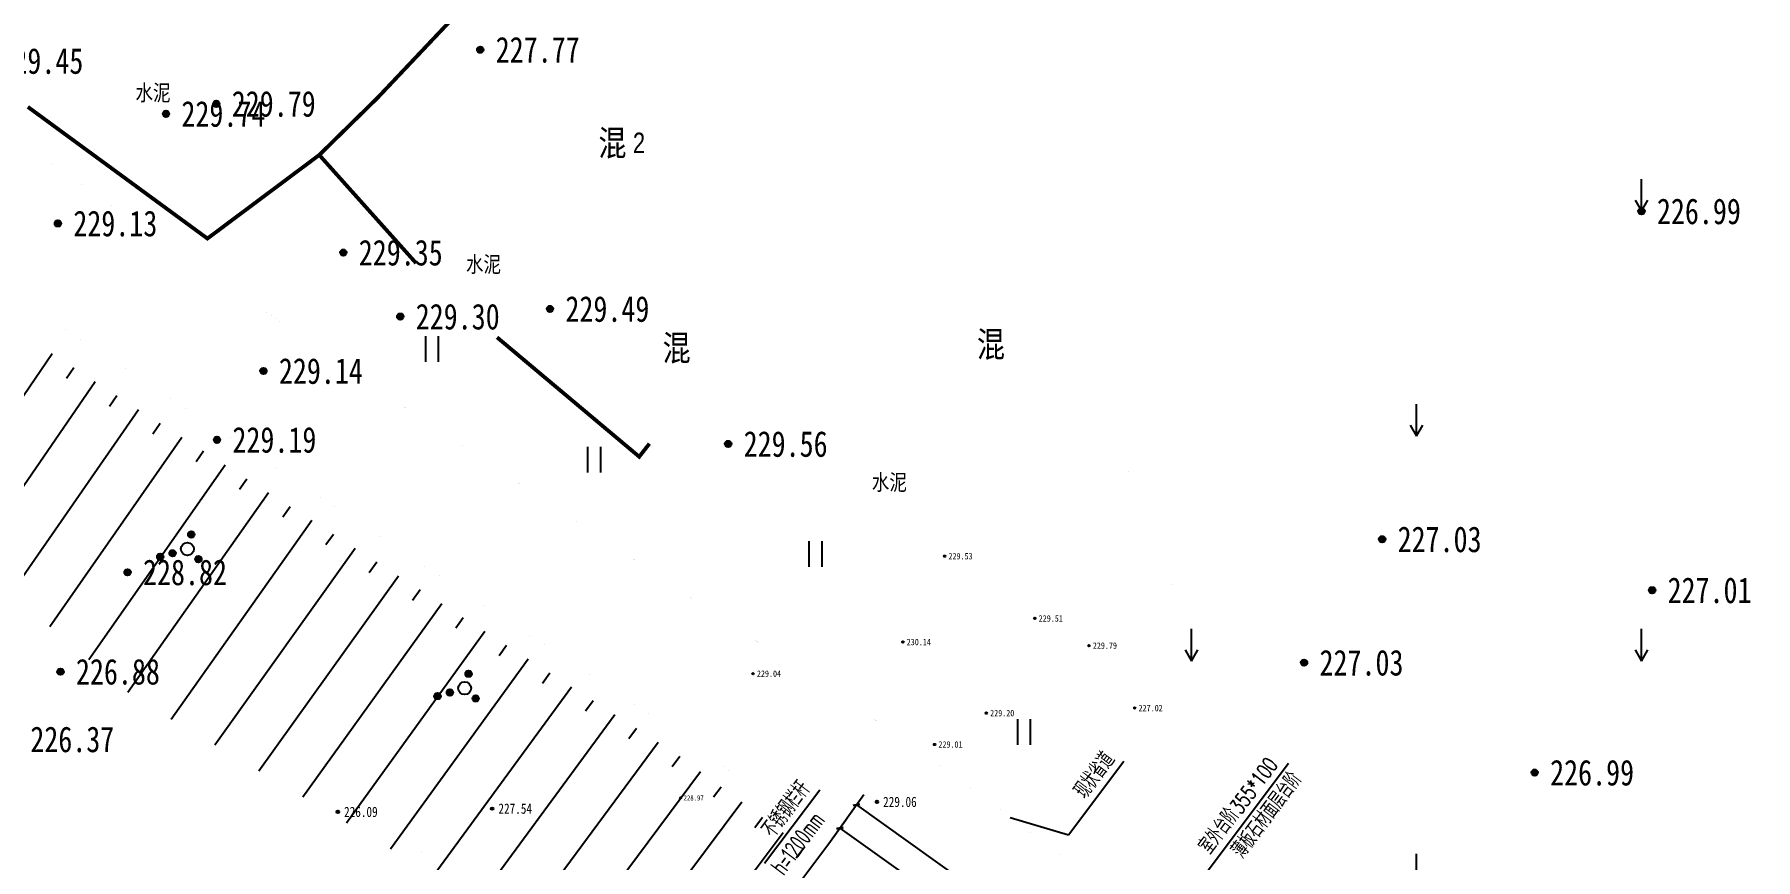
# Model space of a CAD drawing. Header units: millimetres. Extents: x -725 to 2274960, y -506 to 2980382.
# Drawn here: x 560433.8 to 560500.7, y 2885591.5 to 2885623.6 of the extents above; entities that cross this region are included whole.
import ezdxf
from ezdxf.enums import TextEntityAlignment as Align

# ---------------------------------------------------------------- set-up
doc = ezdxf.new("R2010")
doc.units = ezdxf.units.MM
doc.header["$LTSCALE"] = 1000
doc.linetypes.add('X3', pattern=[5, 4, -1])
doc.linetypes.add('X4', pattern=[1.6, 0, -1.6])
for name, color, linetype in [('assist', 8, 'Continuous'), ('DIM_LEAD', 3, 'Continuous'), ('DLSS', 8, 'Continuous'), ('DMTZ', 8, 'Continuous'), ('GCD', 8, 'Continuous'), ('JMD', 8, 'Continuous'), ('PUB_DIM', 3, 'Continuous'), ('TWT_DIM', 3, 'Continuous'), ('YHJ_剖面_梁板', 4, 'Continuous'), ('ZBTZ', 8, 'Continuous')]:
    doc.layers.add(name, color=color, linetype=linetype)
doc.styles.add('_TCH_DIM', font='SIMPLEX', dxfattribs={"bigfont": 'GBCBIG'})
doc.styles.add('_TCH_DIM_T3', font='SIMPLEX', dxfattribs={"width": 0.705882, "bigfont": 'GBCBIG'})
doc.styles.add('TSSD_Rein', font='tssdeng.shx', dxfattribs={"width": 0.7, "bigfont": 'hztxt.shx'})
doc.styles.add('等线体', font='simhei.ttf')
doc.styles.add('细等线体', font='', dxfattribs={"width": 0.8})
doc.styles.get('细等线体').set_extended_font_data('FZXiDengXian-Z06S')
doc.linetypes.add('10422', pattern='A,0.75,[150,AAA.SHX,S=0.5,R=0,X=0,Y=0.5],1.5,[149,AAA.SHX,S=0.15,R=0,X=0,Y=0.4],0.75', length=3)
doc.linetypes.add('1161', pattern='A,0,[149,AAA.SHX,S=0.15,R=0,X=0,Y=0],-1.6', length=1.6)
doc.linetypes.add('443', pattern='A,5,[169,AAA.SHX,S=0.83,R=0,X=0,Y=0],5', length=10)
doc.linetypes.add('444', pattern='A,4.5,[145,AAA.SHX,S=1,R=0,X=0,Y=1],4.5,-0.5,[146,AAA.SHX,S=1,R=0,X=0,Y=0],-0.5', length=10)
doc.dimstyles.new('_TWT_ARCH_M_M&&0', dxfattribs={"dimtxt": 0.595, "dimasz": 0.2, "dimexe": 0.5, "dimexo": 0.6, "dimgap": 0.2525, "dimtad": 1, "dimdec": 0, "dimlfac": 1000, "dimzin": 0, "dimdsep": 46, "dimtxsty": '_TCH_DIM_T3', "dimblk": 'ARCHTICK', "dimcen": 0.09, "dimclrt": 7, "dimazin": 2, "dimtfac": 1, "dimtdec": 0, "dimtix": 1, "dimtmove": 2, "dimatfit": 3, "dimfxl": 75, "dimtolj": 1, "dimtzin": 0, "dimarcsym": 0})

# ---------------------------------------------------------------- blocks, each defined once
blk = doc.blocks.new('gc120')
for p, q in [((0, 0), (0, 2.5)), ((-0.5, 0.87), (0, 0)), ((0, 0), (0.5, 0.87))]:
    blk.add_line(p, q)
blk = doc.blocks.new('*U36')
at = {"linetype": 'Continuous'}
for points in [[(-0.25, 2.2), (-0.24, 2.12), (-0.24, 2.28)], [(-0.24, 2.28), (-0.2, 2.05), (-0.2, 2.35)], [(-0.2, 2.05), (-0.24, 2.28), (-0.24, 2.12)], [(-0.2, 2.35), (-0.15, 2), (-0.15, 2.4)], [(-0.15, 2), (-0.2, 2.35), (-0.2, 2.05)], [(-0.15, 2.4), (-0.08, 1.96), (-0.08, 2.44)], [(-0.08, 1.96), (-0.15, 2.4), (-0.15, 2)], [(-0.08, 2.44), (0, 1.95), (0, 2.45)], [(0, 1.95), (-0.08, 2.44), (-0.08, 1.96)], [(0, 2.45), (0.08, 1.96), (0.08, 2.44)], [(0.08, 1.96), (0, 2.45), (0, 1.95)], [(0.08, 2.44), (0.15, 2), (0.15, 2.4)], [(0.15, 2), (0.08, 2.44), (0.08, 1.96)], [(0.15, 2.4), (0.2, 2.05), (0.2, 2.35)], [(0.2, 2.05), (0.15, 2.4), (0.15, 2)], [(0.2, 2.35), (0.24, 2.12), (0.24, 2.28)], [(0.24, 2.12), (0.2, 2.35), (0.2, 2.05)], [(0.25, 2.2), (0.24, 2.28), (0.24, 2.12)]]:
    blk.add_solid(points, dxfattribs=at)
blk = doc.blocks.new('*U35')
at = {"linetype": 'Continuous'}
for points in [[(-0.24, 1.28), (-0.2, 1.05), (-0.2, 1.35)], [(-0.2, 1.35), (-0.15, 1), (-0.15, 1.4)], [(-0.15, 1), (-0.2, 1.35), (-0.2, 1.05)], [(-0.15, 1.4), (-0.08, 0.96), (-0.08, 1.44)], [(-0.08, 0.96), (-0.15, 1.4), (-0.15, 1)], [(-0.08, 1.44), (0, 0.95), (0, 1.45)], [(0, 0.95), (-0.08, 1.44), (-0.08, 0.96)], [(0, 1.45), (0.08, 0.96), (0.08, 1.44)], [(0.08, 0.96), (0, 1.45), (0, 0.95)], [(0.08, 1.44), (0.15, 1), (0.15, 1.4)], [(0.15, 1), (0.08, 1.44), (0.08, 0.96)], [(0.15, 1.4), (0.2, 1.05), (0.2, 1.35)], [(0.2, 1.05), (0.15, 1.4), (0.15, 1)], [(0.2, 1.35), (0.24, 1.12), (0.24, 1.28)], [(0.24, 1.12), (0.2, 1.35), (0.2, 1.05)], [(-0.25, 1.2), (-0.24, 1.12), (-0.24, 1.28)], [(-0.2, 1.05), (-0.24, 1.28), (-0.24, 1.12)], [(0.25, 1.2), (0.24, 1.28), (0.24, 1.12)]]:
    blk.add_solid(points, dxfattribs=at)
blk = doc.blocks.new('*U34')
at = {"linetype": 'Continuous'}
for points in [[(-1.25, -0.6), (-1.24, -0.68), (-1.24, -0.52)], [(-1.24, -0.52), (-1.2, -0.75), (-1.2, -0.45)], [(-1.2, -0.75), (-1.24, -0.52), (-1.24, -0.68)], [(-1.2, -0.45), (-1.15, -0.8), (-1.15, -0.4)], [(-1.15, -0.8), (-1.2, -0.45), (-1.2, -0.75)], [(-1.15, -0.4), (-1.08, -0.84), (-1.08, -0.36)], [(-1.08, -0.84), (-1.15, -0.4), (-1.15, -0.8)], [(-1.08, -0.36), (-1, -0.85), (-1, -0.35)], [(-1, -0.85), (-1.08, -0.36), (-1.08, -0.84)], [(-1, -0.35), (-0.92, -0.84), (-0.92, -0.36)], [(-0.92, -0.84), (-1, -0.35), (-1, -0.85)], [(-0.92, -0.36), (-0.85, -0.8), (-0.85, -0.4)], [(-0.85, -0.8), (-0.92, -0.36), (-0.92, -0.84)], [(-0.85, -0.4), (-0.8, -0.75), (-0.8, -0.45)], [(-0.8, -0.75), (-0.85, -0.4), (-0.85, -0.8)], [(-0.8, -0.45), (-0.76, -0.68), (-0.76, -0.52)], [(-0.76, -0.68), (-0.8, -0.45), (-0.8, -0.75)], [(-0.75, -0.6), (-0.76, -0.52), (-0.76, -0.68)]]:
    blk.add_solid(points, dxfattribs=at)
blk = doc.blocks.new('*U33')
at = {"linetype": 'Continuous'}
for points in [[(0.75, -0.6), (0.76, -0.68), (0.76, -0.52)], [(0.76, -0.52), (0.8, -0.75), (0.8, -0.45)], [(0.8, -0.75), (0.76, -0.52), (0.76, -0.68)], [(0.8, -0.45), (0.85, -0.8), (0.85, -0.4)], [(0.85, -0.8), (0.8, -0.45), (0.8, -0.75)], [(0.85, -0.4), (0.92, -0.84), (0.92, -0.36)], [(0.92, -0.84), (0.85, -0.4), (0.85, -0.8)], [(0.92, -0.36), (1, -0.85), (1, -0.35)], [(1, -0.85), (0.92, -0.36), (0.92, -0.84)], [(1, -0.35), (1.08, -0.84), (1.08, -0.36)], [(1.08, -0.84), (1, -0.35), (1, -0.85)], [(1.08, -0.36), (1.15, -0.8), (1.15, -0.4)], [(1.15, -0.8), (1.08, -0.36), (1.08, -0.84)], [(1.15, -0.4), (1.2, -0.75), (1.2, -0.45)], [(1.2, -0.75), (1.15, -0.4), (1.15, -0.8)], [(1.2, -0.45), (1.24, -0.68), (1.24, -0.52)], [(1.24, -0.68), (1.2, -0.45), (1.2, -0.75)], [(1.25, -0.6), (1.24, -0.52), (1.24, -0.68)]]:
    blk.add_solid(points, dxfattribs=at)
blk = doc.blocks.new('gc160')
for centre, radius in [((0, 2.2), 0.25), ((0, 1.2), 0.25), ((0, 0), 0.5), ((-1, -0.6), 0.25), ((1, -0.6), 0.25)]:
    blk.add_circle(centre, radius)
at = {"linetype": 'Continuous'}
for name in ['*U36', '*U35', '*U34', '*U33']:
    blk.add_blockref(name, (0, 0), dxfattribs=at)
blk = doc.blocks.new('gc121')
for p, q in [((-0.5, 0), (-0.5, 2)), ((0.5, 0), (0.5, 2))]:
    blk.add_line(p, q)
blk = doc.blocks.new('gc200')
h = blk.add_hatch(color=256)
edge = h.paths.add_edge_path()
edge.add_arc((0, 0), 0.25, 0, 360)
blk.add_circle((0, 0), 0.25)
blk = doc.blocks.new('_ArchTick')
at = {"color": 0, "linetype": 'ByBlock', "const_width": 0.4}
blk.add_lwpolyline([(-0.5, -0.5), (0.5, 0.5)], dxfattribs=at)
blk = doc.blocks.new('*D458')
at = {"layer": 'Defpoints', "color": 0, "linetype": 'Continuous', "transparency": 16777216}
for p in [(560464.349, 2885591.671), (560475.891, 2885585.058), (560475.117, 2885583.975)]:
    blk.add_point(p, dxfattribs=at)
at = {"layer": 'TWT_DIM', "color": 0, "linetype": 'Continuous', "lineweight": -2, "transparency": 16777216}
for p, q in [((560464.698, 2885592.159), (560465.414, 2885593.161)), ((560465.123, 2885592.754), (560475.891, 2885585.058)), ((560475.466, 2885584.463), (560476.182, 2885585.465))]:
    blk.add_line(p, q, dxfattribs=at)
at = {"layer": 'TWT_DIM', "color": 0, "linetype": 'Continuous', "lineweight": -2, "transparency": 16777216, "xscale": 0.2, "yscale": 0.2, "zscale": 0.2}
for p, rotation in [((560465.123, 2885592.754), 144.44376881384), ((560475.891, 2885585.058), 324.4437688138401)]:
    blk.add_blockref('_ArchTick', p, dxfattribs=dict(at, rotation=rotation))
at = {"layer": 'TWT_DIM', "color": 7, "linetype": 'Continuous', "transparency": 16777216, "insert": (560470.827, 2885589.354), "char_height": 0.595, "attachment_point": 5, "rotation": 324.44377, "style": '_TCH_DIM_T3'}
blk.add_mtext('\\A1;13200', dxfattribs=at)
blk = doc.blocks.new('*D460')
at = {"layer": 'Defpoints', "color": 0, "linetype": 'Continuous', "transparency": 16777216}
for p in [(560464.349, 2885591.671), (560479.394, 2885583.919), (560477.974, 2885581.932)]:
    blk.add_point(p, dxfattribs=at)
at = {"layer": 'TWT_DIM', "color": 0, "linetype": 'Continuous', "lineweight": -2, "transparency": 16777216}
for p, q in [((560464.698, 2885592.159), (560466.06, 2885594.064)), ((560465.769, 2885593.658), (560479.394, 2885583.919)), ((560478.323, 2885582.421), (560479.685, 2885584.326))]:
    blk.add_line(p, q, dxfattribs=at)
at = {"layer": 'TWT_DIM', "color": 0, "linetype": 'Continuous', "lineweight": -2, "transparency": 16777216, "xscale": 0.2, "yscale": 0.2, "zscale": 0.2}
for p, rotation in [((560465.769, 2885593.658), 144.4437688121409), ((560479.394, 2885583.919), 324.4437688121408)]:
    blk.add_blockref('_ArchTick', p, dxfattribs=dict(at, rotation=rotation))
at = {"layer": 'TWT_DIM', "color": 7, "linetype": 'Continuous', "transparency": 16777216, "insert": (560472.901, 2885589.236), "char_height": 0.595, "attachment_point": 5, "rotation": 324.44377, "style": '_TCH_DIM_T3'}
blk.add_mtext('\\A1;16700', dxfattribs=at)

msp = doc.modelspace()

# ---------------------------------------------------------------- linework, layer by layer
at = {"layer": 'assist', "linetype": 'Continuous', "const_width": 0.00000222, "flags": 128}
msp.add_lwpolyline([(560422.729, 2885618.7947), (560436.8254, 2885609.6889), (560458.8227, 2885595.594), (560477.608, 2885581.7345), (560486.6463, 2885574.9887), (560501.4833, 2885561.9574), (560509.7471, 2885554.6603), (560504.4053, 2885549.308), (560498.293, 2885554.0558), (560480.9079, 2885571.1457), (560459.6912, 2885584.8182), (560437.6658, 2885597.8396), (560419.2278, 2885613.3274)], close=True, dxfattribs=at)
msp.add_lwpolyline([(560422.729, 2885618.7947), (560436.8254, 2885609.6889), (560458.8227, 2885595.594), (560477.608, 2885581.7345), (560486.6463, 2885574.9887), (560501.4833, 2885561.9574), (560509.7471, 2885554.6603), (560504.4053, 2885549.308), (560498.293, 2885554.0558), (560480.9079, 2885571.1457), (560459.6912, 2885584.8182), (560437.6658, 2885597.8396), (560419.2278, 2885613.3274)], close=True, dxfattribs=at)
at = {"layer": 'DIM_LEAD'}
for p, q in [((560474.0182, 2885592.489), (560476.1667, 2885595.3515)), ((560462.1917, 2885591.3836), (560464.3402, 2885594.2462)), ((560471.7412, 2885593.1702), (560474.0182, 2885592.489))]:
    msp.add_line(p, q, dxfattribs=at)
at = {"layer": 'DLSS', "linetype": 'X3', "const_width": 0.0001, "flags": 128}
for points, elevation in [([(560602.7051, 2885498.5574), (560587.9401, 2885503.5184), (560577.2169, 2885507.2568), (560567.1558, 2885512.0239), (560553.8781, 2885519.2211), (560538.0305, 2885531.2246), (560524.6792, 2885542.6793), (560513.0957, 2885552.6893), (560495.4796, 2885568.2188), (560484.0251, 2885577.9468), (560458.6705, 2885596.5553), (560431.8988, 2885614.212), (560412.7416, 2885627.4434), (560396.9685, 2885635.5986), (560390.6671, 2885639.1491)], 222.1495), ([(560412.158, 2885633.289), (560418.9093, 2885629.2711), (560425.987, 2885624.5234), (560438.1994, 2885616.0126), (560446.8462, 2885610.0254), (560461.2674, 2885600.435), (560468.4164, 2885595.6736), (560482.6738, 2885585.0549), (560495.5396, 2885574.2139), (560510.3611, 2885561.808), (560525.307, 2885548.57), (560534.2104, 2885540.6416), (560541.3275, 2885534.5549), (560549.242, 2885528.2381), (560556.1877, 2885523.4429), (560565.2041, 2885518.4674), (560574.7122, 2885513.6644), (560583.2466, 2885510.3415), (560592.3922, 2885506.7754), (560600.8898, 2885504.2336), (560604.4755, 2885502.9819)], 222.9981)]:
    msp.add_lwpolyline(points, dxfattribs=dict(at, elevation=elevation))
at = {"layer": 'DLSS', "color": 4, "const_width": 0.0001, "flags": 128}
for points, elevation in [([(560602.7051, 2885498.5574), (560587.9401, 2885503.5184), (560577.2169, 2885507.2568), (560567.1558, 2885512.0239), (560553.8781, 2885519.2211), (560538.0305, 2885531.2246), (560524.6792, 2885542.6793), (560513.0957, 2885552.6893), (560495.4796, 2885568.2188), (560484.0251, 2885577.9468), (560458.6705, 2885596.5553), (560431.8988, 2885614.212), (560412.7416, 2885627.4434), (560396.9685, 2885635.5986), (560390.6671, 2885639.1491)], 222.1495), ([(560412.158, 2885633.289), (560418.9093, 2885629.2711), (560425.987, 2885624.5234), (560438.1994, 2885616.0126), (560446.8462, 2885610.0254), (560461.2674, 2885600.435), (560468.4164, 2885595.6736), (560482.6738, 2885585.0549), (560495.5396, 2885574.2139), (560510.3611, 2885561.808), (560525.307, 2885548.57), (560534.2104, 2885540.6416), (560541.3275, 2885534.5549), (560549.242, 2885528.2381), (560556.1877, 2885523.4429), (560565.2041, 2885518.4674), (560574.7122, 2885513.6644), (560583.2466, 2885510.3415), (560592.3922, 2885506.7754), (560600.8898, 2885504.2336), (560604.4755, 2885502.9819)], 222.9981)]:
    msp.add_lwpolyline(points, dxfattribs=dict(at, elevation=elevation))
at = {"layer": 'DMTZ', "linetype": 'Continuous'}
for p, q in [((560434.4888, 2885611.1982, 222.9543), (560429.8503, 2885604.4046, 222.9543)), ((560434.4888, 2885611.1982, 222.9543), (560429.8503, 2885604.4046, 222.9543)), ((560435.3288, 2885610.6556, 222.9543), (560435.0462, 2885610.2432, 222.9543)), ((560435.3288, 2885610.6556, 222.9543), (560435.0462, 2885610.2432, 222.9543)), ((560436.1688, 2885610.113, 222.9543), (560431.3678, 2885603.13, 222.9543)), ((560436.1688, 2885610.113, 222.9543), (560431.3678, 2885603.13, 222.9543)), ((560437.0092, 2885609.5711, 222.9543), (560436.7253, 2885609.1595, 222.9543)), ((560437.0092, 2885609.5711, 222.9543), (560436.7253, 2885609.1595, 222.9543)), ((560437.8512, 2885609.0316, 222.9543), (560432.8852, 2885601.8553, 222.9543)), ((560437.8512, 2885609.0316, 222.9543), (560432.8852, 2885601.8553, 222.9543)), ((560438.6932, 2885608.4921, 222.9543), (560438.4081, 2885608.0813, 222.9543)), ((560438.6932, 2885608.4921, 222.9543), (560438.4081, 2885608.0813, 222.9543)), ((560439.5352, 2885607.9526, 222.9543), (560434.4027, 2885600.5806, 222.9543)), ((560439.5352, 2885607.9526, 222.9543), (560434.4027, 2885600.5806, 222.9543)), ((560440.3772, 2885607.4131, 222.9543), (560440.0909, 2885607.0031, 222.9543)), ((560440.3772, 2885607.4131, 222.9543), (560440.0909, 2885607.0031, 222.9543)), ((560441.2191, 2885606.8736, 222.9543), (560435.9202, 2885599.3059, 222.9543)), ((560441.2191, 2885606.8736, 222.9543), (560435.9202, 2885599.3059, 222.9543)), ((560442.0611, 2885606.3341, 222.9543), (560441.7738, 2885605.9249, 222.9543)), ((560442.0611, 2885606.3341, 222.9543), (560441.7738, 2885605.9249, 222.9543)), ((560442.9031, 2885605.7946, 222.9543), (560437.4377, 2885598.0312, 222.9543)), ((560442.9031, 2885605.7946, 222.9543), (560437.4377, 2885598.0312, 222.9543)), ((560444.5871, 2885604.7155, 222.9543), (560439.1154, 2885596.9826, 222.9543)), ((560444.5871, 2885604.7155, 222.9543), (560439.1154, 2885596.9826, 222.9543)), ((560443.7451, 2885605.2551, 222.9543), (560443.4568, 2885604.8466, 222.9543)), ((560443.7451, 2885605.2551, 222.9543), (560443.4568, 2885604.8466, 222.9543)), ((560445.429, 2885604.176, 222.9543), (560445.1397, 2885603.7682, 222.9543)), ((560445.429, 2885604.176, 222.9543), (560445.1397, 2885603.7682, 222.9543)), ((560446.271, 2885603.6365, 222.9543), (560440.8213, 2885595.9741, 222.9543)), ((560446.271, 2885603.6365, 222.9543), (560440.8213, 2885595.9741, 222.9543)), ((560447.113, 2885603.097, 222.9543), (560446.8227, 2885602.6899, 222.9543)), ((560447.113, 2885603.097, 222.9543), (560446.8227, 2885602.6899, 222.9543)), ((560447.955, 2885602.5575, 222.9543), (560442.5273, 2885594.9655, 222.9543)), ((560447.955, 2885602.5575, 222.9543), (560442.5273, 2885594.9655, 222.9543)), ((560448.797, 2885602.018, 222.9543), (560448.5057, 2885601.6116, 222.9543)), ((560448.797, 2885602.018, 222.9543), (560448.5057, 2885601.6116, 222.9543)), ((560449.6389, 2885601.4785, 222.9543), (560444.2333, 2885593.9569, 222.9543)), ((560449.6389, 2885601.4785, 222.9543), (560444.2333, 2885593.9569, 222.9543)), ((560450.4809, 2885600.939, 222.9543), (560450.1886, 2885600.5333, 222.9543)), ((560450.4809, 2885600.939, 222.9543), (560450.1886, 2885600.5333, 222.9543)), ((560451.3229, 2885600.3995, 222.9543), (560445.9393, 2885592.9483, 222.9543)), ((560451.3229, 2885600.3995, 222.9543), (560445.9393, 2885592.9483, 222.9543)), ((560453.0069, 2885599.3205, 222.9543), (560447.6453, 2885591.9397, 222.9543)), ((560453.0069, 2885599.3205, 222.9543), (560447.6453, 2885591.9397, 222.9543)), ((560452.1649, 2885599.86, 222.9543), (560451.8716, 2885599.4551, 222.9543)), ((560452.1649, 2885599.86, 222.9543), (560451.8716, 2885599.4551, 222.9543)), ((560453.8489, 2885598.781, 222.9543), (560453.5545, 2885598.3768, 222.9543)), ((560453.8489, 2885598.781, 222.9543), (560453.5545, 2885598.3768, 222.9543)), ((560454.6908, 2885598.2415, 222.9543), (560449.3512, 2885590.9312, 222.9543)), ((560454.6908, 2885598.2415, 222.9543), (560449.3512, 2885590.9312, 222.9543)), ((560455.5328, 2885597.702, 222.9543), (560455.2374, 2885597.2986, 222.9543)), ((560455.5328, 2885597.702, 222.9543), (560455.2374, 2885597.2986, 222.9543)), ((560456.3748, 2885597.1625, 222.9543), (560451.0572, 2885589.9226, 222.9543)), ((560456.3748, 2885597.1625, 222.9543), (560451.0572, 2885589.9226, 222.9543)), ((560457.2168, 2885596.6229, 222.9543), (560456.9203, 2885596.2204, 222.9543)), ((560457.2168, 2885596.6229, 222.9543), (560456.9203, 2885596.2204, 222.9543)), ((560458.0588, 2885596.0834, 222.9543), (560452.7632, 2885588.914, 222.9543)), ((560458.0588, 2885596.0834, 222.9543), (560452.7632, 2885588.914, 222.9543)), ((560458.8973, 2885595.5389, 222.9543), (560458.5997, 2885595.1371, 222.9543)), ((560458.8973, 2885595.5389, 222.9543), (560458.5997, 2885595.1371, 222.9543)), ((560459.702, 2885594.9452, 222.9543), (560454.4692, 2885587.9054, 222.9543)), ((560459.702, 2885594.9452, 222.9543), (560454.4692, 2885587.9054, 222.9543)), ((560460.5067, 2885594.3515, 222.9543), (560460.2077, 2885593.9507, 222.9543)), ((560460.5067, 2885594.3515, 222.9543), (560460.2077, 2885593.9507, 222.9543)), ((560461.3114, 2885593.7578, 222.9543), (560456.1752, 2885586.8968, 222.9543)), ((560461.3114, 2885593.7578, 222.9543), (560456.1752, 2885586.8968, 222.9543)), ((560462.9208, 2885592.5705, 222.9543), (560457.8812, 2885585.8883, 222.9543)), ((560462.9208, 2885592.5705, 222.9543), (560457.8812, 2885585.8883, 222.9543)), ((560462.1161, 2885593.1642, 222.9543), (560461.8157, 2885592.7644, 222.9543)), ((560462.1161, 2885593.1642, 222.9543), (560461.8157, 2885592.7644, 222.9543)), ((560463.7255, 2885591.9768, 222.9543), (560463.4236, 2885591.5781, 222.9543)), ((560463.7255, 2885591.9768, 222.9543), (560463.4236, 2885591.5781, 222.9543))]:
    msp.add_line(p, q, dxfattribs=at)
at = {"layer": 'DMTZ', "linetype": 'Continuous', "const_width": 0.00000222, "elevation": 222.9543}
msp.add_lwpolyline([(560422.729, 2885618.7947), (560436.8254, 2885609.6889), (560458.8227, 2885595.594), (560477.608, 2885581.7345), (560486.6463, 2885574.9887), (560501.4833, 2885561.9574), (560509.7471, 2885554.6603)], dxfattribs=at)
msp.add_lwpolyline([(560422.729, 2885618.7947), (560436.8254, 2885609.6889), (560458.8227, 2885595.594), (560477.608, 2885581.7345), (560486.6463, 2885574.9887), (560501.4833, 2885561.9574), (560509.7471, 2885554.6603)], dxfattribs=at)
at = {"layer": 'DMTZ', "linetype": '10422', "elevation": 223.0639, "flags": 128}
msp.add_lwpolyline([(560489.3864, 2885618.0214, 0.00000222, 0.00000222, 0), (560474.4785, 2885597.2402, 0.00000222, 0.00000222, 0)], format="xyseb", dxfattribs=at)
msp.add_lwpolyline([(560489.3864, 2885618.0214, 0.00000222, 0.00000222, 0), (560474.4785, 2885597.2402, 0.00000222, 0.00000222, 0)], format="xyseb", dxfattribs=at)
at = {"layer": 'DMTZ', "linetype": 'X4', "const_width": 0.00000222, "elevation": 222.9543}
msp.add_lwpolyline([(560419.2278, 2885613.3274), (560437.6658, 2885597.8396), (560459.6912, 2885584.8182), (560480.9079, 2885571.1457), (560498.293, 2885554.0558), (560504.4053, 2885549.308)], dxfattribs=at)
at = {"layer": 'JMD', "linetype": 'Continuous', "flags": 128}
for points, const_width, elevation in [([(560444.0689, 2885620.5797), (560435.0837, 2885628.924), (560441.88, 2885636.2422), (560450.983, 2885628.0249)], 0.00000224, 235.9159), ([(560444.0689, 2885620.5797), (560435.0837, 2885628.924), (560441.88, 2885636.2422), (560450.983, 2885628.0249)], 0.00000224, 235.9159), ([(560456.6396, 2885611.4385), (560449.0066, 2885620.4505), (560457.1436, 2885627.3424), (560464.9497, 2885618.4769)], 0.00000223, 234.4142), ([(560456.6396, 2885611.4385), (560449.0066, 2885620.4505), (560457.1436, 2885627.3424), (560464.9497, 2885618.4769)], 0.00000223, 234.4142), ([(560473.2276, 2885602.8565), (560462.39, 2885611.8179), (560469.2823, 2885620.1532), (560477.08, 2885614.6081), (560475.5977, 2885612.8882), (560479.0784, 2885609.9322)], 0.00000223, 234.3347), ([(560473.2276, 2885602.8565), (560462.39, 2885611.8179), (560469.2823, 2885620.1532), (560477.08, 2885614.6081), (560475.5977, 2885612.8882), (560479.0784, 2885609.9322)], 0.00000223, 234.3347), ([(560461.8067, 2885615.4658), (560462.6925, 2885614.7374), (560457.7171, 2885607.709), (560454.9316, 2885610.021), (560461.8067, 2885615.4658)], 0.00000223, 226.3193), ([(560461.8067, 2885615.4658), (560462.6925, 2885614.7374), (560457.7171, 2885607.709), (560454.9316, 2885610.021), (560461.8067, 2885615.4658)], 0.00000223, 226.3193)]:
    msp.add_lwpolyline(points, close=True, dxfattribs=dict(at, const_width=const_width, elevation=elevation))
at = {"layer": 'JMD', "linetype": '443', "flags": 128}
for points, elevation in [([(560455.3222, 2885629.0502, 0.15, 0.15, 0), (560450.2096, 2885624.4058, 0.15, 0.15, 0), (560447.1408, 2885621.1607, 0.15, 0.15, 0), (560444.8788, 2885618.941, 0.15, 0.15, 0), (560448.6418, 2885614.7346, 0.15, 0.15, 0)], 221.8138), ([(560455.3222, 2885629.0502, 0.15, 0.15, 0), (560450.2096, 2885624.4058, 0.15, 0.15, 0), (560447.1408, 2885621.1607, 0.15, 0.15, 0), (560444.8788, 2885618.941, 0.15, 0.15, 0), (560448.6418, 2885614.7346, 0.15, 0.15, 0)], 221.8138), ([(560433.5464, 2885620.8112, 0.15, 0.15, 0), (560440.5297, 2885615.6903, 0.15, 0.15, 0), (560444.8788, 2885618.941, 0.15, 0.15, 0)], 224.4733), ([(560433.5464, 2885620.8112, 0.15, 0.15, 0), (560440.5297, 2885615.6903, 0.15, 0.15, 0), (560444.8788, 2885618.941, 0.15, 0.15, 0)], 224.4733), ([(560451.7916, 2885611.8467, 0.15, 0.15, 0), (560457.3203, 2885607.2025, 0.15, 0.15, 0), (560457.7171, 2885607.709, 0.15, 0.15, 0)], 226.2962), ([(560451.7916, 2885611.8467, 0.15, 0.15, 0), (560457.3203, 2885607.2025, 0.15, 0.15, 0), (560457.7171, 2885607.709, 0.15, 0.15, 0)], 226.2962)]:
    msp.add_lwpolyline(points, format="xyseb", dxfattribs=dict(at, elevation=elevation))
at = {"layer": 'JMD', "linetype": '444', "elevation": 226.423, "flags": 128}
msp.add_lwpolyline([(560441.493, 2885616.4103, 0.00000223, 0.00000223, 0), (560445.209, 2885612.7696, 0.00000222, 0.00000222, 0), (560448.2009, 2885615.2274, 0.00000222, 0.00000222, 0)], format="xyseb", dxfattribs=at)
msp.add_lwpolyline([(560441.493, 2885616.4103, 0.00000223, 0.00000223, 0), (560445.209, 2885612.7696, 0.00000222, 0.00000222, 0), (560448.2009, 2885615.2274, 0.00000222, 0.00000222, 0)], format="xyseb", dxfattribs=at)
at = {"layer": 'JMD', "linetype": 'Continuous', "elevation": 221.8138, "flags": 128}
msp.add_lwpolyline([(560448.6418, 2885614.7346, 0.00000222, 0.00000222, 0), (560451.7916, 2885611.8467, 0.00000223, 0.00000223, 0)], format="xyseb", dxfattribs=at)
msp.add_lwpolyline([(560448.6418, 2885614.7346, 0.00000222, 0.00000222, 0), (560451.7916, 2885611.8467, 0.00000223, 0.00000223, 0)], format="xyseb", dxfattribs=at)
at = {"layer": 'PUB_DIM'}
msp.add_line((560476.7539, 2885587.5318), (560482.5662, 2885595.276), dxfattribs=at)
at = {"layer": 'YHJ_剖面_梁板'}
msp.add_lwpolyline([(560463.174, 2885590.1303), (560464.698, 2885592.1593)], dxfattribs=at)
msp.add_circle((589254.9496, 2837256.879), 143124.932, dxfattribs=at)
at = {"layer": 'ZBTZ', "linetype": '1161', "elevation": 219.8638, "flags": 128}
msp.add_lwpolyline([(560452.4925, 2885589.7962, 0.00000222, 0.00000222, 0), (560442.1956, 2885595.5323, 0.00000222, 0.00000222, 0), (560432.2097, 2885602.4995, 0.00000222, 0.00000222, 0), (560417.925, 2885613.9105, 0.00000222, 0.00000222, 0), (560413.5263, 2885609.0881, 0.00000222, 0.00000222, 0), (560413.5397, 2885606.5388, 0.00000222, 0.00000222, 0), (560416.3404, 2885601.4121, 0.00000222, 0.00000222, 0), (560419.9271, 2885598.6591, 0.00000222, 0.00000222, 0), (560427.0126, 2885593.4027, 0.00000222, 0.00000222, 0), (560436.9781, 2885586.9919, 0.00000222, 0.00000222, 0), (560444.266, 2885581.9887, 0.00000222, 0.00000222, 0), (560447.6636, 2885579.841, 0.00000222, 0.00000222, 0), (560449.7851, 2885585.1221, 0.00000222, 0.00000222, 0), (560452.4925, 2885589.7962, 0.00000222, 0.00000222, 0)], format="xyseb", dxfattribs=at)
msp.add_lwpolyline([(560452.4925, 2885589.7962, 0.00000222, 0.00000222, 0), (560442.1956, 2885595.5323, 0.00000222, 0.00000222, 0), (560432.2097, 2885602.4995, 0.00000222, 0.00000222, 0), (560417.925, 2885613.9105, 0.00000222, 0.00000222, 0), (560413.5263, 2885609.0881, 0.00000222, 0.00000222, 0), (560413.5397, 2885606.5388, 0.00000222, 0.00000222, 0), (560416.3404, 2885601.4121, 0.00000222, 0.00000222, 0), (560419.9271, 2885598.6591, 0.00000222, 0.00000222, 0), (560427.0126, 2885593.4027, 0.00000222, 0.00000222, 0), (560436.9781, 2885586.9919, 0.00000222, 0.00000222, 0), (560444.266, 2885581.9887, 0.00000222, 0.00000222, 0), (560447.6636, 2885579.841, 0.00000222, 0.00000222, 0), (560449.7851, 2885585.1221, 0.00000222, 0.00000222, 0), (560452.4925, 2885589.7962, 0.00000222, 0.00000222, 0)], format="xyseb", dxfattribs=at)

# ---------------------------------------------------------------- block references
at = {"layer": 'GCD', "linetype": 'Continuous'}
ref = msp.add_blockref('gc200', (560451.1393, 2885623.0362, 227.77), dxfattribs=dict(at, xscale=0.5, yscale=0.5, zscale=0.5))
ref.add_attrib('height', '227.77', dxfattribs={"linetype": 'Continuous', "height": 1, "style": '等线体', "width": 0.8}).set_placement((560451.7393, 2885623.0362), align=Align.MIDDLE_LEFT)
ref = msp.add_blockref('gc200', (560451.1393, 2885623.0362, 227.77), dxfattribs=dict(at, xscale=0.5, yscale=0.5, zscale=0.5))
ref.add_attrib('height', '227.77', dxfattribs={"linetype": 'Continuous', "height": 1, "style": '等线体', "width": 0.8}).set_placement((560451.7393, 2885623.0362), align=Align.MIDDLE_LEFT)
ref = msp.add_blockref('gc200', (560431.839, 2885622.599, 229.452), dxfattribs=dict(at, xscale=0.5, yscale=0.5, zscale=0.5))
ref.add_attrib('height', '229.45', dxfattribs={"linetype": 'Continuous', "height": 1, "style": '等线体', "width": 0.8}).set_placement((560432.439, 2885622.599, 229.452), align=Align.MIDDLE_LEFT)
ref = msp.add_blockref('gc200', (560431.839, 2885622.599, 229.452), dxfattribs=dict(at, xscale=0.5, yscale=0.5, zscale=0.5))
ref.add_attrib('height', '229.45', dxfattribs={"linetype": 'Continuous', "height": 1, "style": '等线体', "width": 0.8}).set_placement((560432.439, 2885622.599, 229.452), align=Align.MIDDLE_LEFT)
ref = msp.add_blockref('gc200', (560440.875, 2885620.932, 229.788), dxfattribs=dict(at, xscale=0.5, yscale=0.5, zscale=0.5))
ref.add_attrib('height', '229.79', dxfattribs={"linetype": 'Continuous', "height": 1, "style": '等线体', "width": 0.8}).set_placement((560441.475, 2885620.932, 229.788), align=Align.MIDDLE_LEFT)
ref = msp.add_blockref('gc200', (560440.875, 2885620.932, 229.788), dxfattribs=dict(at, xscale=0.5, yscale=0.5, zscale=0.5))
ref.add_attrib('height', '229.79', dxfattribs={"linetype": 'Continuous', "height": 1, "style": '等线体', "width": 0.8}).set_placement((560441.475, 2885620.932, 229.788), align=Align.MIDDLE_LEFT)
ref = msp.add_blockref('gc200', (560438.918, 2885620.54, 229.741), dxfattribs=dict(at, xscale=0.5, yscale=0.5, zscale=0.5))
ref.add_attrib('height', '229.74', dxfattribs={"linetype": 'Continuous', "height": 1, "style": '等线体', "width": 0.8}).set_placement((560439.518, 2885620.54, 229.741), align=Align.MIDDLE_LEFT)
ref = msp.add_blockref('gc200', (560438.918, 2885620.54, 229.741), dxfattribs=dict(at, xscale=0.5, yscale=0.5, zscale=0.5))
ref.add_attrib('height', '229.74', dxfattribs={"linetype": 'Continuous', "height": 1, "style": '等线体', "width": 0.8}).set_placement((560439.518, 2885620.54, 229.741), align=Align.MIDDLE_LEFT)
ref = msp.add_blockref('gc200', (560434.715, 2885616.277, 229.126), dxfattribs=dict(at, xscale=0.5, yscale=0.5, zscale=0.5))
ref.add_attrib('height', '229.13', dxfattribs={"linetype": 'Continuous', "height": 1, "style": '等线体', "width": 0.8}).set_placement((560435.315, 2885616.277, 229.126), align=Align.MIDDLE_LEFT)
ref = msp.add_blockref('gc200', (560434.715, 2885616.277, 229.126), dxfattribs=dict(at, xscale=0.5, yscale=0.5, zscale=0.5))
ref.add_attrib('height', '229.13', dxfattribs={"linetype": 'Continuous', "height": 1, "style": '等线体', "width": 0.8}).set_placement((560435.315, 2885616.277, 229.126), align=Align.MIDDLE_LEFT)
ref = msp.add_blockref('gc200', (560496.2954, 2885616.7506, 226.99), dxfattribs=dict(at, xscale=0.5, yscale=0.5, zscale=0.5))
ref.add_attrib('height', '226.99', dxfattribs={"linetype": 'Continuous', "height": 1, "style": '等线体', "width": 0.8}).set_placement((560496.8954, 2885616.7506, 220.8569), align=Align.MIDDLE_LEFT)
ref = msp.add_blockref('gc200', (560496.2954, 2885616.7506, 226.99), dxfattribs=dict(at, xscale=0.5, yscale=0.5, zscale=0.5))
ref.add_attrib('height', '226.99', dxfattribs={"linetype": 'Continuous', "height": 1, "style": '等线体', "width": 0.8}).set_placement((560496.8954, 2885616.7506, 220.8569), align=Align.MIDDLE_LEFT)
ref = msp.add_blockref('gc200', (560445.8143, 2885615.1423, 229.346), dxfattribs=dict(at, xscale=0.5, yscale=0.5, zscale=0.5))
ref.add_attrib('height', '229.35', dxfattribs={"linetype": 'Continuous', "height": 1, "style": '等线体', "width": 0.8}).set_placement((560446.4143, 2885615.1423, 229.346), align=Align.MIDDLE_LEFT)
ref = msp.add_blockref('gc200', (560445.8143, 2885615.1423, 229.346), dxfattribs=dict(at, xscale=0.5, yscale=0.5, zscale=0.5))
ref.add_attrib('height', '229.35', dxfattribs={"linetype": 'Continuous', "height": 1, "style": '等线体', "width": 0.8}).set_placement((560446.4143, 2885615.1423, 229.346), align=Align.MIDDLE_LEFT)
ref = msp.add_blockref('gc200', (560453.851, 2885612.951, 229.485), dxfattribs=dict(at, xscale=0.5, yscale=0.5, zscale=0.5))
ref.add_attrib('height', '229.49', dxfattribs={"linetype": 'Continuous', "height": 1, "style": '等线体', "width": 0.8}).set_placement((560454.451, 2885612.951, 229.485), align=Align.MIDDLE_LEFT)
ref = msp.add_blockref('gc200', (560453.851, 2885612.951, 229.485), dxfattribs=dict(at, xscale=0.5, yscale=0.5, zscale=0.5))
ref.add_attrib('height', '229.49', dxfattribs={"linetype": 'Continuous', "height": 1, "style": '等线体', "width": 0.8}).set_placement((560454.451, 2885612.951, 229.485), align=Align.MIDDLE_LEFT)
ref = msp.add_blockref('gc200', (560448.029, 2885612.653, 229.302), dxfattribs=dict(at, xscale=0.5, yscale=0.5, zscale=0.5))
ref.add_attrib('height', '229.30', dxfattribs={"linetype": 'Continuous', "height": 1, "style": '等线体', "width": 0.8}).set_placement((560448.629, 2885612.653, 229.302), align=Align.MIDDLE_LEFT)
ref = msp.add_blockref('gc200', (560448.029, 2885612.653, 229.302), dxfattribs=dict(at, xscale=0.5, yscale=0.5, zscale=0.5))
ref.add_attrib('height', '229.30', dxfattribs={"linetype": 'Continuous', "height": 1, "style": '等线体', "width": 0.8}).set_placement((560448.629, 2885612.653, 229.302), align=Align.MIDDLE_LEFT)
ref = msp.add_blockref('gc200', (560442.7081, 2885610.5378, 229.142), dxfattribs=dict(at, xscale=0.5, yscale=0.5, zscale=0.5))
ref.add_attrib('height', '229.14', dxfattribs={"linetype": 'Continuous', "height": 1, "style": '等线体', "width": 0.8}).set_placement((560443.3081, 2885610.5378, 229.142), align=Align.MIDDLE_LEFT)
ref = msp.add_blockref('gc200', (560442.7081, 2885610.5378, 229.142), dxfattribs=dict(at, xscale=0.5, yscale=0.5, zscale=0.5))
ref.add_attrib('height', '229.14', dxfattribs={"linetype": 'Continuous', "height": 1, "style": '等线体', "width": 0.8}).set_placement((560443.3081, 2885610.5378, 229.142), align=Align.MIDDLE_LEFT)
ref = msp.add_blockref('gc200', (560440.9014, 2885607.8596, 229.19), dxfattribs=dict(at, xscale=0.5, yscale=0.5, zscale=0.5))
ref.add_attrib('height', '229.19', dxfattribs={"linetype": 'Continuous', "height": 1, "style": '等线体', "width": 0.8}).set_placement((560441.5014, 2885607.8596, 229.19), align=Align.MIDDLE_LEFT)
ref = msp.add_blockref('gc200', (560440.9014, 2885607.8596, 229.19), dxfattribs=dict(at, xscale=0.5, yscale=0.5, zscale=0.5))
ref.add_attrib('height', '229.19', dxfattribs={"linetype": 'Continuous', "height": 1, "style": '等线体', "width": 0.8}).set_placement((560441.5014, 2885607.8596, 229.19), align=Align.MIDDLE_LEFT)
ref = msp.add_blockref('gc200', (560460.781, 2885607.699, 229.559), dxfattribs=dict(at, xscale=0.5, yscale=0.5, zscale=0.5))
ref.add_attrib('height', '229.56', dxfattribs={"linetype": 'Continuous', "height": 1, "style": '等线体', "width": 0.8}).set_placement((560461.381, 2885607.699, 229.559), align=Align.MIDDLE_LEFT)
ref = msp.add_blockref('gc200', (560460.781, 2885607.699, 229.559), dxfattribs=dict(at, xscale=0.5, yscale=0.5, zscale=0.5))
ref.add_attrib('height', '229.56', dxfattribs={"linetype": 'Continuous', "height": 1, "style": '等线体', "width": 0.8}).set_placement((560461.381, 2885607.699, 229.559), align=Align.MIDDLE_LEFT)
ref = msp.add_blockref('gc200', (560486.212, 2885603.99, 227.03), dxfattribs=dict(at, xscale=0.5, yscale=0.5, zscale=0.5))
ref.add_attrib('height', '227.03', dxfattribs={"linetype": 'Continuous', "height": 1, "style": '等线体', "width": 0.8}).set_placement((560486.812, 2885603.99, 227.03), align=Align.MIDDLE_LEFT)
ref = msp.add_blockref('gc200', (560486.212, 2885603.99, 227.03), dxfattribs=dict(at, xscale=0.5, yscale=0.5, zscale=0.5))
ref.add_attrib('height', '227.03', dxfattribs={"linetype": 'Continuous', "height": 1, "style": '等线体', "width": 0.8}).set_placement((560486.812, 2885603.99, 227.03), align=Align.MIDDLE_LEFT)
ref = msp.add_blockref('gc200', (560469.196, 2885603.332, 229.534), dxfattribs=dict(at, xscale=0.125, yscale=0.125, zscale=0.125))
ref.add_attrib('height', '229.53', dxfattribs={"linetype": 'Continuous', "height": 0.25, "style": '等线体', "width": 0.8}).set_placement((560469.346, 2885603.332, 229.534), align=Align.MIDDLE_LEFT)
ref = msp.add_blockref('gc200', (560469.196, 2885603.332, 229.534), dxfattribs=dict(at, xscale=0.125, yscale=0.125, zscale=0.125))
ref.add_attrib('height', '229.53', dxfattribs={"linetype": 'Continuous', "height": 0.25, "style": '等线体', "width": 0.8}).set_placement((560469.346, 2885603.332, 229.534), align=Align.MIDDLE_LEFT)
ref = msp.add_blockref('gc200', (560437.4241, 2885602.7048, 228.82), dxfattribs=dict(at, xscale=0.5, yscale=0.5, zscale=0.5))
ref.add_attrib('height', '228.82', dxfattribs={"linetype": 'Continuous', "height": 1, "style": '等线体', "width": 0.8}).set_placement((560438.0241, 2885602.7048, 228.82), align=Align.MIDDLE_LEFT)
ref = msp.add_blockref('gc200', (560437.4241, 2885602.7048, 228.82), dxfattribs=dict(at, xscale=0.5, yscale=0.5, zscale=0.5))
ref.add_attrib('height', '228.82', dxfattribs={"linetype": 'Continuous', "height": 1, "style": '等线体', "width": 0.8}).set_placement((560438.0241, 2885602.7048, 228.82), align=Align.MIDDLE_LEFT)
ref = msp.add_blockref('gc200', (560496.71, 2885602.007, 227.007), dxfattribs=dict(at, xscale=0.5, yscale=0.5, zscale=0.5))
ref.add_attrib('height', '227.01', dxfattribs={"linetype": 'Continuous', "height": 1, "style": '等线体', "width": 0.8}).set_placement((560497.31, 2885602.007, 227.007), align=Align.MIDDLE_LEFT)
ref = msp.add_blockref('gc200', (560496.71, 2885602.007, 227.007), dxfattribs=dict(at, xscale=0.5, yscale=0.5, zscale=0.5))
ref.add_attrib('height', '227.01', dxfattribs={"linetype": 'Continuous', "height": 1, "style": '等线体', "width": 0.8}).set_placement((560497.31, 2885602.007, 227.007), align=Align.MIDDLE_LEFT)
ref = msp.add_blockref('gc200', (560472.7053, 2885600.9108, 229.511), dxfattribs=dict(at, xscale=0.125, yscale=0.125, zscale=0.125))
ref.add_attrib('height', '229.51', dxfattribs={"linetype": 'Continuous', "height": 0.25, "style": '等线体', "width": 0.8}).set_placement((560472.8553, 2885600.9108, 229.511), align=Align.MIDDLE_LEFT)
ref = msp.add_blockref('gc200', (560472.7053, 2885600.9108, 229.511), dxfattribs=dict(at, xscale=0.125, yscale=0.125, zscale=0.125))
ref.add_attrib('height', '229.51', dxfattribs={"linetype": 'Continuous', "height": 0.25, "style": '等线体', "width": 0.8}).set_placement((560472.8553, 2885600.9108, 229.511), align=Align.MIDDLE_LEFT)
ref = msp.add_blockref('gc200', (560467.574, 2885599.992, 230.137), dxfattribs=dict(at, xscale=0.125, yscale=0.125, zscale=0.125))
ref.add_attrib('height', '230.14', dxfattribs={"linetype": 'Continuous', "height": 0.25, "style": '等线体', "width": 0.8}).set_placement((560467.724, 2885599.992, 230.137), align=Align.MIDDLE_LEFT)
ref = msp.add_blockref('gc200', (560467.574, 2885599.992, 230.137), dxfattribs=dict(at, xscale=0.125, yscale=0.125, zscale=0.125))
ref.add_attrib('height', '230.14', dxfattribs={"linetype": 'Continuous', "height": 0.25, "style": '等线体', "width": 0.8}).set_placement((560467.724, 2885599.992, 230.137), align=Align.MIDDLE_LEFT)
ref = msp.add_blockref('gc200', (560474.811, 2885599.853, 229.786), dxfattribs=dict(at, xscale=0.125, yscale=0.125, zscale=0.125))
ref.add_attrib('height', '229.79', dxfattribs={"linetype": 'Continuous', "height": 0.25, "style": '等线体', "width": 0.8}).set_placement((560474.961, 2885599.853, 229.786), align=Align.MIDDLE_LEFT)
ref = msp.add_blockref('gc200', (560474.811, 2885599.853, 229.786), dxfattribs=dict(at, xscale=0.125, yscale=0.125, zscale=0.125))
ref.add_attrib('height', '229.79', dxfattribs={"linetype": 'Continuous', "height": 0.25, "style": '等线体', "width": 0.8}).set_placement((560474.961, 2885599.853, 229.786), align=Align.MIDDLE_LEFT)
ref = msp.add_blockref('gc200', (560434.8163, 2885598.839, 226.883), dxfattribs=dict(at, xscale=0.5, yscale=0.5, zscale=0.5))
ref.add_attrib('height', '226.88', dxfattribs={"linetype": 'Continuous', "height": 1, "style": '等线体', "width": 0.8}).set_placement((560435.4163, 2885598.839, 226.883), align=Align.MIDDLE_LEFT)
ref = msp.add_blockref('gc200', (560434.8163, 2885598.839, 226.883), dxfattribs=dict(at, xscale=0.5, yscale=0.5, zscale=0.5))
ref.add_attrib('height', '226.88', dxfattribs={"linetype": 'Continuous', "height": 1, "style": '等线体', "width": 0.8}).set_placement((560435.4163, 2885598.839, 226.883), align=Align.MIDDLE_LEFT)
ref = msp.add_blockref('gc200', (560483.175, 2885599.19, 227.025), dxfattribs=dict(at, xscale=0.5, yscale=0.5, zscale=0.5))
ref.add_attrib('height', '227.03', dxfattribs={"linetype": 'Continuous', "height": 1, "style": '等线体', "width": 0.8}).set_placement((560483.775, 2885599.19, 227.025), align=Align.MIDDLE_LEFT)
ref = msp.add_blockref('gc200', (560483.175, 2885599.19, 227.025), dxfattribs=dict(at, xscale=0.5, yscale=0.5, zscale=0.5))
ref.add_attrib('height', '227.03', dxfattribs={"linetype": 'Continuous', "height": 1, "style": '等线体', "width": 0.8}).set_placement((560483.775, 2885599.19, 227.025), align=Align.MIDDLE_LEFT)
ref = msp.add_blockref('gc200', (560461.748, 2885598.763, 229.037), dxfattribs=dict(at, xscale=0.125, yscale=0.125, zscale=0.125))
ref.add_attrib('height', '229.04', dxfattribs={"linetype": 'Continuous', "height": 0.25, "style": '等线体', "width": 0.8}).set_placement((560461.898, 2885598.763, 229.037), align=Align.MIDDLE_LEFT)
ref = msp.add_blockref('gc200', (560461.748, 2885598.763, 229.037), dxfattribs=dict(at, xscale=0.125, yscale=0.125, zscale=0.125))
ref.add_attrib('height', '229.04', dxfattribs={"linetype": 'Continuous', "height": 0.25, "style": '等线体', "width": 0.8}).set_placement((560461.898, 2885598.763, 229.037), align=Align.MIDDLE_LEFT)
ref = msp.add_blockref('gc200', (560470.818, 2885597.227, 229.201), dxfattribs=dict(at, xscale=0.125, yscale=0.125, zscale=0.125))
ref.add_attrib('height', '229.20', dxfattribs={"linetype": 'Continuous', "height": 0.25, "style": '等线体', "width": 0.8}).set_placement((560470.968, 2885597.227, 229.201), align=Align.MIDDLE_LEFT)
ref = msp.add_blockref('gc200', (560470.818, 2885597.227, 229.201), dxfattribs=dict(at, xscale=0.125, yscale=0.125, zscale=0.125))
ref.add_attrib('height', '229.20', dxfattribs={"linetype": 'Continuous', "height": 0.25, "style": '等线体', "width": 0.8}).set_placement((560470.968, 2885597.227, 229.201), align=Align.MIDDLE_LEFT)
ref = msp.add_blockref('gc200', (560476.59, 2885597.425, 227.021), dxfattribs=dict(at, xscale=0.125, yscale=0.125, zscale=0.125))
ref.add_attrib('height', '227.02', dxfattribs={"linetype": 'Continuous', "height": 0.25, "style": '等线体', "width": 0.8}).set_placement((560476.74, 2885597.425, 227.021), align=Align.MIDDLE_LEFT)
ref = msp.add_blockref('gc200', (560476.59, 2885597.425, 227.021), dxfattribs=dict(at, xscale=0.125, yscale=0.125, zscale=0.125))
ref.add_attrib('height', '227.02', dxfattribs={"linetype": 'Continuous', "height": 0.25, "style": '等线体', "width": 0.8}).set_placement((560476.74, 2885597.425, 227.021), align=Align.MIDDLE_LEFT)
ref = msp.add_blockref('gc200', (560433.0418, 2885596.2084, 226.371), dxfattribs=dict(at, xscale=0.5, yscale=0.5, zscale=0.5))
ref.add_attrib('height', '226.37', dxfattribs={"linetype": 'Continuous', "height": 1, "style": '等线体', "width": 0.8}).set_placement((560433.6418, 2885596.2084, 226.371), align=Align.MIDDLE_LEFT)
ref = msp.add_blockref('gc200', (560433.0418, 2885596.2084, 226.371), dxfattribs=dict(at, xscale=0.5, yscale=0.5, zscale=0.5))
ref.add_attrib('height', '226.37', dxfattribs={"linetype": 'Continuous', "height": 1, "style": '等线体', "width": 0.8}).set_placement((560433.6418, 2885596.2084, 226.371), align=Align.MIDDLE_LEFT)
ref = msp.add_blockref('gc200', (560468.806, 2885596.006, 229.013), dxfattribs=dict(at, xscale=0.125, yscale=0.125, zscale=0.125))
ref.add_attrib('height', '229.01', dxfattribs={"linetype": 'Continuous', "height": 0.25, "style": '等线体', "width": 0.8}).set_placement((560468.956, 2885596.006, 229.013), align=Align.MIDDLE_LEFT)
ref = msp.add_blockref('gc200', (560492.143, 2885594.912, 226.986), dxfattribs=dict(at, xscale=0.5, yscale=0.5, zscale=0.5))
ref.add_attrib('height', '226.99', dxfattribs={"linetype": 'Continuous', "height": 1, "style": '等线体', "width": 0.8}).set_placement((560492.743, 2885594.912, 226.986), align=Align.MIDDLE_LEFT)
ref = msp.add_blockref('gc200', (560492.143, 2885594.912, 226.986), dxfattribs=dict(at, xscale=0.5, yscale=0.5, zscale=0.5))
ref.add_attrib('height', '226.99', dxfattribs={"linetype": 'Continuous', "height": 1, "style": '等线体', "width": 0.8}).set_placement((560492.743, 2885594.912, 226.986), align=Align.MIDDLE_LEFT)
ref = msp.add_blockref('gc200', (560458.926, 2885593.928, 228.971), dxfattribs=dict(at, xscale=0.1, yscale=0.1, zscale=0.1))
ref.add_attrib('height', '228.97', dxfattribs={"linetype": 'Continuous', "height": 0.2, "style": '等线体', "width": 0.8}).set_placement((560459.046, 2885593.928, 228.971), align=Align.MIDDLE_LEFT)
ref = msp.add_blockref('gc200', (560466.566, 2885593.775, 229.06), dxfattribs=dict(at, xscale=0.2, yscale=0.2, zscale=0.2))
ref.add_attrib('height', '229.06', dxfattribs={"linetype": 'Continuous', "height": 0.4, "style": '等线体', "width": 0.8}).set_placement((560466.806, 2885593.775, 229.06), align=Align.MIDDLE_LEFT)
ref = msp.add_blockref('gc200', (560445.603, 2885593.386, 226.092), dxfattribs=dict(at, xscale=0.2, yscale=0.2, zscale=0.2))
ref.add_attrib('height', '226.09', dxfattribs={"linetype": 'Continuous', "height": 0.4, "style": '等线体', "width": 0.8}).set_placement((560445.843, 2885593.386, 226.092), align=Align.MIDDLE_LEFT)
ref = msp.add_blockref('gc200', (560451.605, 2885593.511, 227.54), dxfattribs=dict(at, xscale=0.2, yscale=0.2, zscale=0.2))
ref.add_attrib('height', '227.54', dxfattribs={"linetype": 'Continuous', "height": 0.4, "style": '等线体', "width": 0.8}).set_placement((560451.845, 2885593.511, 227.54), align=Align.MIDDLE_LEFT)
ref = msp.add_blockref('gc200', (560451.605, 2885593.511, 227.54), dxfattribs=dict(at, xscale=0.2, yscale=0.2, zscale=0.2))
ref.add_attrib('height', '227.54', dxfattribs={"linetype": 'Continuous', "height": 0.4, "style": '等线体', "width": 0.8}).set_placement((560451.845, 2885593.511, 227.54), align=Align.MIDDLE_LEFT)
at = {"layer": 'ZBTZ', "linetype": 'Continuous', "xscale": 0.5, "yscale": 0.5}
for name, p in [('gc120', (560496.2954, 2885616.7506, 220.8569)), ('gc120', (560496.2954, 2885616.7506, 220.8569)), ('gc121', (560449.2706, 2885610.8908, 220.0246)), ('gc121', (560449.2706, 2885610.8908, 220.0246)), ('gc120', (560487.5454, 2885608.0006, 220.902)), ('gc120', (560487.5454, 2885608.0006, 220.902)), ('gc121', (560455.5716, 2885606.588, 220.0246)), ('gc121', (560455.5716, 2885606.588, 220.0246)), ('gc121', (560464.1789, 2885602.9149, 220.0246)), ('gc121', (560464.1789, 2885602.9149, 220.0246)), ('gc120', (560478.7954, 2885599.2506, 220.8934)), ('gc120', (560478.7954, 2885599.2506, 220.8934)), ('gc120', (560496.2954, 2885599.2506, 220.8192)), ('gc120', (560496.2954, 2885599.2506, 220.8192)), ('gc121', (560472.2892, 2885595.993, 220.0246)), ('gc121', (560472.2892, 2885595.993, 220.0246)), ('gc120', (560487.5454, 2885590.5006, 221.0193)), ('gc120', (560487.5454, 2885590.5006, 221.0193))]:
    msp.add_blockref(name, p, dxfattribs=at)
at = {"layer": 'ZBTZ', "linetype": 'Continuous', "xscale": 0.5, "yscale": 0.5, "rotation": 106.0982085634938}
for p in [(560439.7515, 2885603.6119, 222.9543), (560439.7515, 2885603.6119, 222.9543), (560450.5348, 2885598.1953, 222.9543), (560450.5348, 2885598.1953, 222.9543)]:
    msp.add_blockref('gc160', p, dxfattribs=at)

# ---------------------------------------------------------------- texts
at = {"layer": 'DIM_LEAD', "color": 7, "style": 'TSSD_Rein', "width": 0.7}
for s, p in [('现状省道', (560474.7031, 2885593.8285)), ('不锈钢栏杆', (560462.5685, 2885592.3127)), ('h=1200mm', (560462.9395, 2885590.8641))]:
    msp.add_text(s, height=0.7, rotation=53.11, dxfattribs=at).set_placement(p)
at = {"layer": 'DLSS', "linetype": 'Continuous', "style": '细等线体', "width": 0.8}
for p in [(560438.4125, 2885621.3734, 223.5821), (560438.4125, 2885621.3734, 223.5821), (560451.2643, 2885614.7009, 223.3565), (560451.2643, 2885614.7009, 223.3565), (560467.0482, 2885606.22, 223.4499), (560467.0482, 2885606.22, 223.4499)]:
    msp.add_text('水泥', height=0.625, dxfattribs=at).set_placement(p, align=Align.MIDDLE)
at = {"layer": 'JMD', "linetype": 'Continuous', "style": '细等线体', "width": 0.8}
msp.add_text('混', height=1, dxfattribs=at).set_placement((560456.8234, 2885619.4114, 234.4142), align=Align.MIDDLE_RIGHT)
msp.add_text('混', height=1, dxfattribs=at).set_placement((560456.8234, 2885619.4114, 234.4142), align=Align.MIDDLE_RIGHT)
msp.add_text('2', height=0.8, dxfattribs=at).set_placement((560457.0734, 2885619.4114, 234.4142), align=Align.MIDDLE_LEFT)
msp.add_text('2', height=0.8, dxfattribs=at).set_placement((560457.0734, 2885619.4114, 234.4142), align=Align.MIDDLE_LEFT)
for p in [(560458.7746, 2885611.4438, 226.3193), (560458.7746, 2885611.4438, 226.3193), (560470.9979, 2885611.5866, 234.3347), (560470.9979, 2885611.5866, 234.3347)]:
    msp.add_text('混', height=1, dxfattribs=at).set_placement(p, align=Align.MIDDLE)
at = {"layer": 'PUB_DIM', "color": 7, "style": '_TCH_DIM', "width": 0.705882}
msp.add_text('355*100', height=0.595, rotation=53.11, dxfattribs=at).set_placement((560480.7178, 2885593.2499))
at = {"layer": 'PUB_DIM', "color": 7, "style": '_TCH_DIM'}
for s, p in [('薄板石材面层台阶', (560480.8092, 2885591.5183)), ('室外台阶', (560479.5377, 2885591.6775))]:
    msp.add_text(s, height=0.67518, rotation=53.11, dxfattribs=at).set_placement(p)

# ---------------------------------------------------------------- dimensions: what is measured, and where the dimension line sits
at = {"layer": 'TWT_DIM', "linetype": 'Continuous'}
for p2, distance, text, picture, middle in [((560477.9739, 2885581.9324), 2.4417, '16700', '*D460', (560472.9012, 2885589.2357)), ((560475.1167, 2885583.9747), 1.3316, '13200', '*D458', (560470.827, 2885589.3537))]:
    dim = msp.add_aligned_dim(p1=(560464.3491, 2885591.6711), p2=p2, distance=distance, text=text, dimstyle='_TWT_ARCH_M_M&&0', dxfattribs=at)
    dim.commit()
    dim.dimension.update_dxf_attribs({"geometry": picture, "text_midpoint": middle})

doc.saveas('drawing.dxf')
